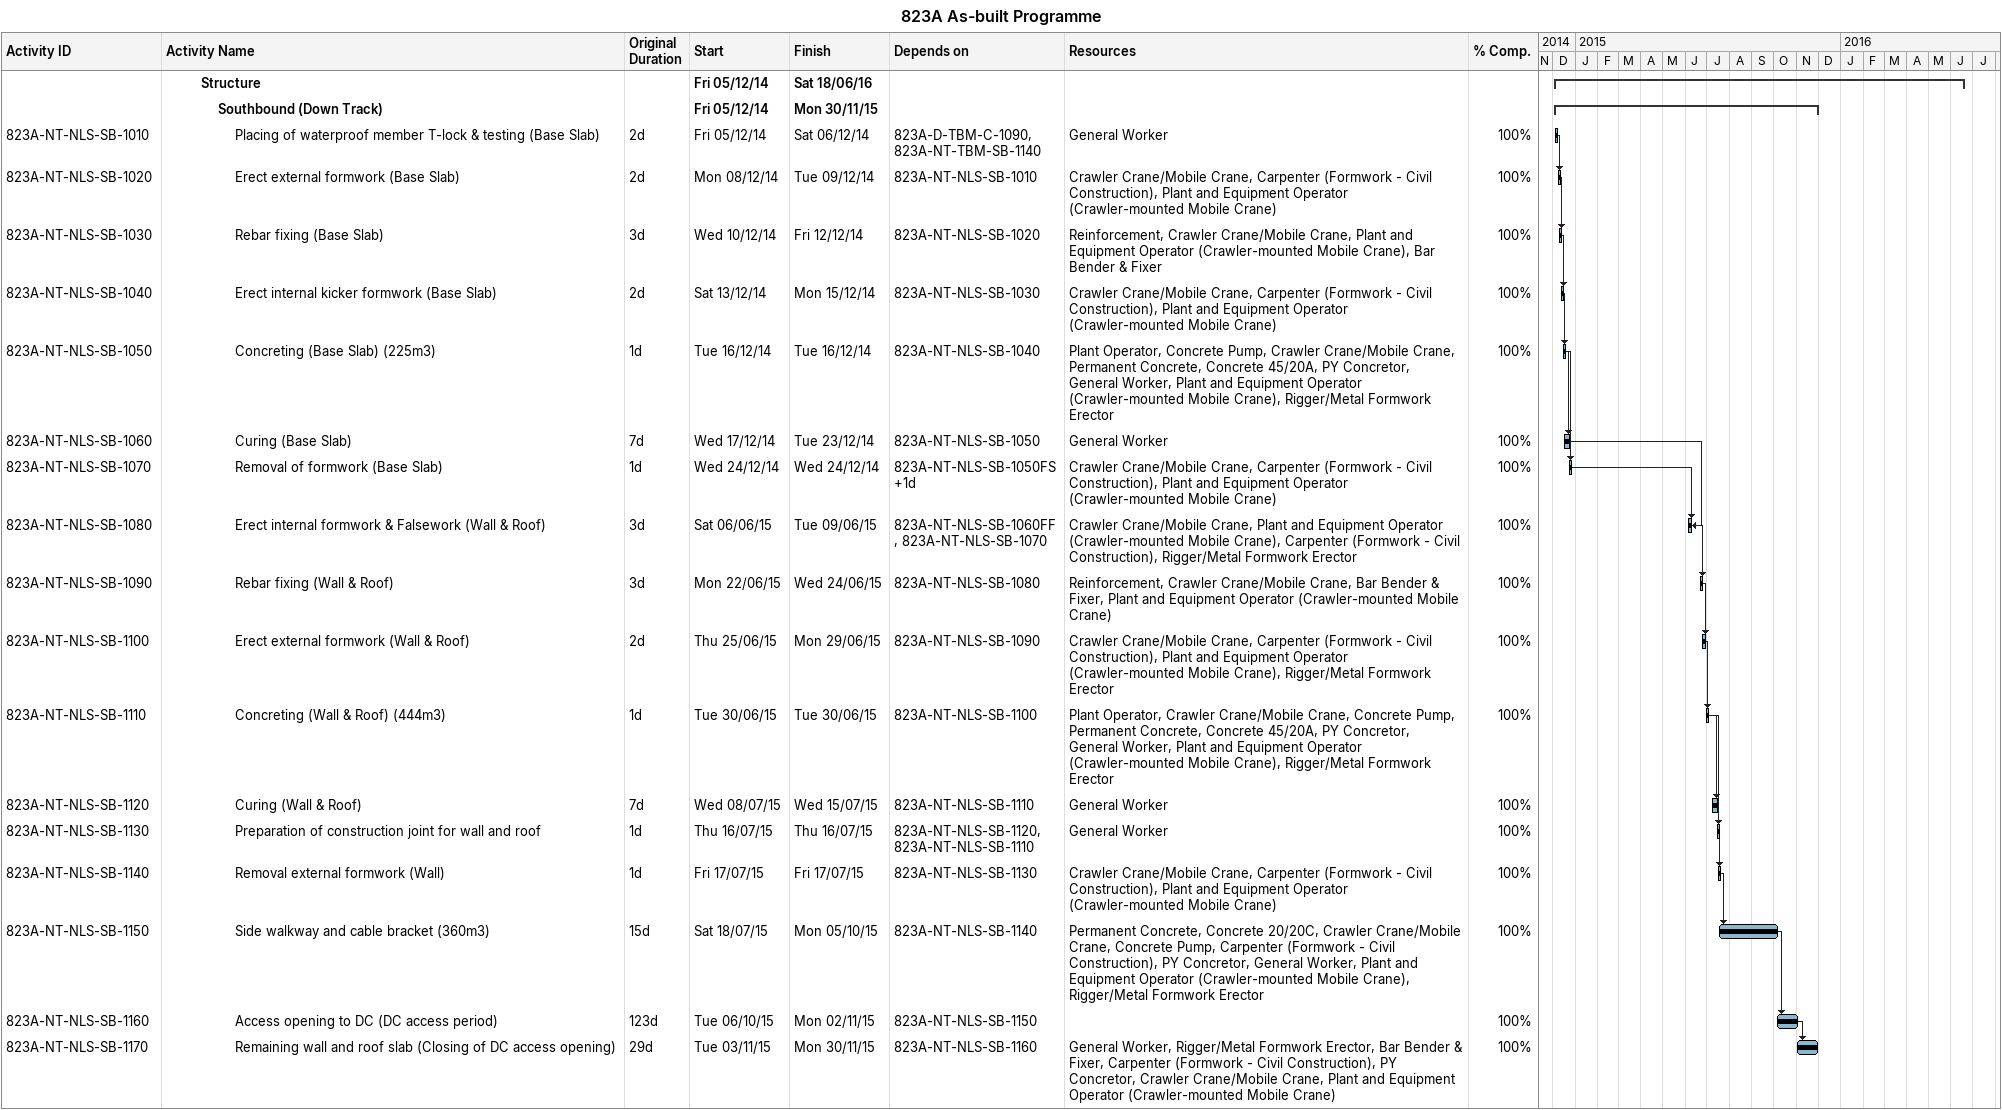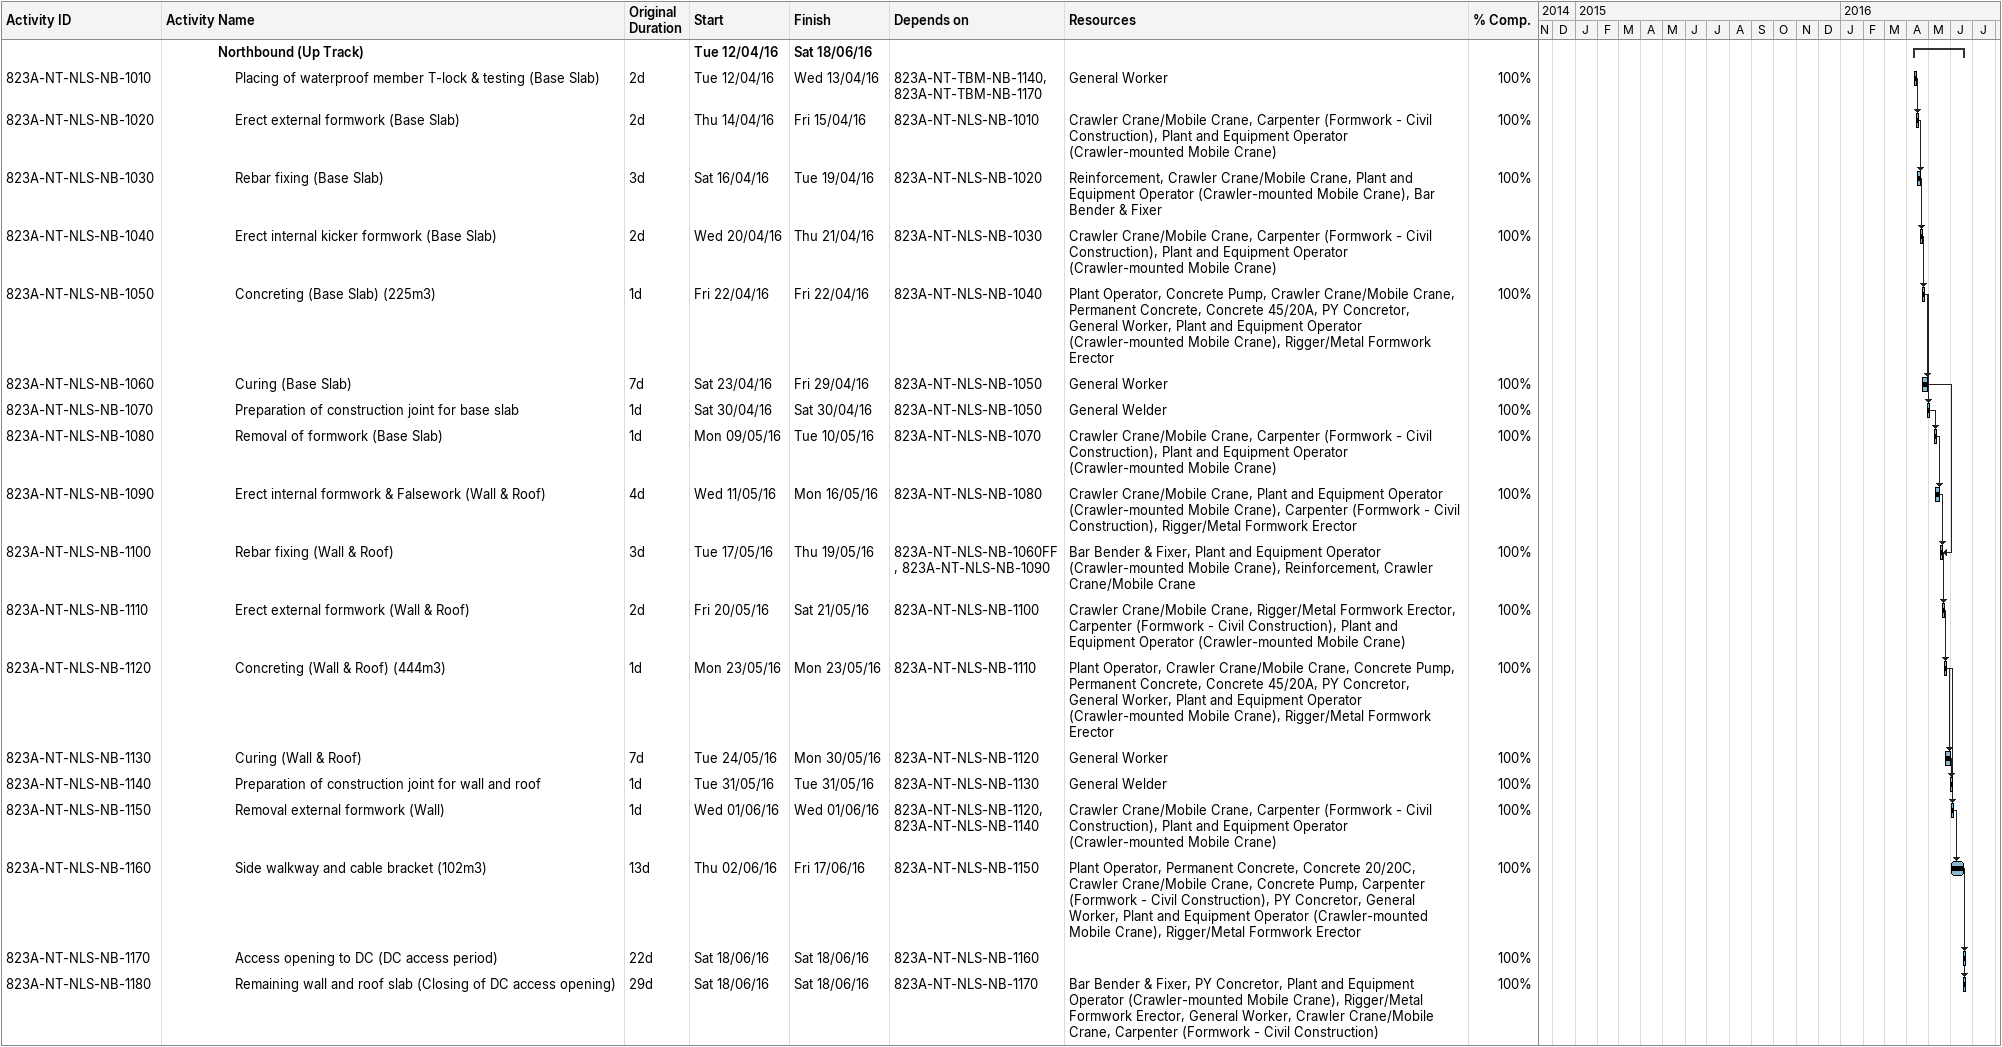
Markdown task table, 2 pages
823A As-built Programme

| ID | Level | Task | Original duration | Start | Finish | Predecessors | Resources | % complete |
|---|---|---|---|---|---|---|---|---|
|  | 3 | **Structure** |  | 2014-12-05 | 2016-06-18 |  |  |  |
|  | 4 | **Southbound (Down Track)** |  | 2014-12-05 | 2015-11-30 |  |  |  |
| 823A-NT-NLS-SB-1010 | 5 | Placing of waterproof member T-lock & testing (Base Slab) | 2d | 2014-12-05 | 2014-12-06 | 823A-D-TBM-C-1090, 823A-NT-TBM-SB-1140 | General Worker | 100 |
| 823A-NT-NLS-SB-1020 | 5 | Erect external formwork (Base Slab) | 2d | 2014-12-08 | 2014-12-09 | 823A-NT-NLS-SB-1010 | Crawler Crane/Mobile Crane, Carpenter (Formwork - Civil Construction), Plant and Equipment Operator (Crawler-mounted Mobile Crane) | 100 |
| 823A-NT-NLS-SB-1030 | 5 | Rebar fixing (Base Slab) | 3d | 2014-12-10 | 2014-12-12 | 823A-NT-NLS-SB-1020 | Reinforcement, Crawler Crane/Mobile Crane, Plant and Equipment Operator (Crawler-mounted Mobile Crane), Bar Bender & Fixer | 100 |
| 823A-NT-NLS-SB-1040 | 5 | Erect internal kicker formwork (Base Slab) | 2d | 2014-12-13 | 2014-12-15 | 823A-NT-NLS-SB-1030 | Crawler Crane/Mobile Crane, Carpenter (Formwork - Civil Construction), Plant and Equipment Operator (Crawler-mounted Mobile Crane) | 100 |
| 823A-NT-NLS-SB-1050 | 5 | Concreting (Base Slab) (225m3) | 1d | 2014-12-16 | 2014-12-16 | 823A-NT-NLS-SB-1040 | Plant Operator, Concrete Pump, Crawler Crane/Mobile Crane, Permanent Concrete, Concrete 45/20A, PY Concretor, General Worker, Plant and Equipment Operator (Crawler-mounted Mobile Crane), Rigger/Metal Formwork Erector | 100 |
| 823A-NT-NLS-SB-1060 | 5 | Curing (Base Slab) | 7d | 2014-12-17 | 2014-12-23 | 823A-NT-NLS-SB-1050 | General Worker | 100 |
| 823A-NT-NLS-SB-1070 | 5 | Removal of formwork (Base Slab) | 1d | 2014-12-24 | 2014-12-24 | 823A-NT-NLS-SB-1050FS+1d | Crawler Crane/Mobile Crane, Carpenter (Formwork - Civil Construction), Plant and Equipment Operator (Crawler-mounted Mobile Crane) | 100 |
| 823A-NT-NLS-SB-1080 | 5 | Erect internal formwork & Falsework (Wall & Roof) | 3d | 2015-06-06 | 2015-06-09 | 823A-NT-NLS-SB-1060FF, 823A-NT-NLS-SB-1070 | Crawler Crane/Mobile Crane, Plant and Equipment Operator (Crawler-mounted Mobile Crane), Carpenter (Formwork - Civil Construction), Rigger/Metal Formwork Erector | 100 |
| 823A-NT-NLS-SB-1090 | 5 | Rebar fixing (Wall & Roof) | 3d | 2015-06-22 | 2015-06-24 | 823A-NT-NLS-SB-1080 | Reinforcement, Crawler Crane/Mobile Crane, Bar Bender & Fixer, Plant and Equipment Operator (Crawler-mounted Mobile Crane) | 100 |
| 823A-NT-NLS-SB-1100 | 5 | Erect external formwork (Wall & Roof) | 2d | 2015-06-25 | 2015-06-29 | 823A-NT-NLS-SB-1090 | Crawler Crane/Mobile Crane, Carpenter (Formwork - Civil Construction), Plant and Equipment Operator (Crawler-mounted Mobile Crane), Rigger/Metal Formwork Erector | 100 |
| 823A-NT-NLS-SB-1110 | 5 | Concreting (Wall & Roof) (444m3) | 1d | 2015-06-30 | 2015-06-30 | 823A-NT-NLS-SB-1100 | Plant Operator, Crawler Crane/Mobile Crane, Concrete Pump, Permanent Concrete, Concrete 45/20A, PY Concretor, General Worker, Plant and Equipment Operator (Crawler-mounted Mobile Crane), Rigger/Metal Formwork Erector | 100 |
| 823A-NT-NLS-SB-1120 | 5 | Curing (Wall & Roof) | 7d | 2015-07-08 | 2015-07-15 | 823A-NT-NLS-SB-1110 | General Worker | 100 |
| 823A-NT-NLS-SB-1130 | 5 | Preparation of construction joint for wall and roof | 1d | 2015-07-16 | 2015-07-16 | 823A-NT-NLS-SB-1120, 823A-NT-NLS-SB-1110 | General Worker | 100 |
| 823A-NT-NLS-SB-1140 | 5 | Removal external formwork (Wall) | 1d | 2015-07-17 | 2015-07-17 | 823A-NT-NLS-SB-1130 | Crawler Crane/Mobile Crane, Carpenter (Formwork - Civil Construction), Plant and Equipment Operator (Crawler-mounted Mobile Crane) | 100 |
| 823A-NT-NLS-SB-1150 | 5 | Side walkway and cable bracket (360m3) | 15d | 2015-07-18 | 2015-10-05 | 823A-NT-NLS-SB-1140 | Permanent Concrete, Concrete 20/20C, Crawler Crane/Mobile Crane, Concrete Pump, Carpenter (Formwork - Civil Construction), PY Concretor, General Worker, Plant and Equipment Operator (Crawler-mounted Mobile Crane), Rigger/Metal Formwork Erector | 100 |
| 823A-NT-NLS-SB-1160 | 5 | Access opening to DC (DC access period) | 123d | 2015-10-06 | 2015-11-02 | 823A-NT-NLS-SB-1150 |  | 100 |
| 823A-NT-NLS-SB-1170 | 5 | Remaining wall and roof slab (Closing of DC access opening) | 29d | 2015-11-03 | 2015-11-30 | 823A-NT-NLS-SB-1160 | General Worker, Rigger/Metal Formwork Erector, Bar Bender & Fixer, Carpenter (Formwork - Civil Construction), PY Concretor, Crawler Crane/Mobile Crane, Plant and Equipment Operator (Crawler-mounted Mobile Crane) | 100 |
|  | 4 | **Northbound (Up Track)** |  | 2016-04-12 | 2016-06-18 |  |  |  |
| 823A-NT-NLS-NB-1010 | 5 | Placing of waterproof member T-lock & testing (Base Slab) | 2d | 2016-04-12 | 2016-04-13 | 823A-NT-TBM-NB-1140, 823A-NT-TBM-NB-1170 | General Worker | 100 |
| 823A-NT-NLS-NB-1020 | 5 | Erect external formwork (Base Slab) | 2d | 2016-04-14 | 2016-04-15 | 823A-NT-NLS-NB-1010 | Crawler Crane/Mobile Crane, Carpenter (Formwork - Civil Construction), Plant and Equipment Operator (Crawler-mounted Mobile Crane) | 100 |
| 823A-NT-NLS-NB-1030 | 5 | Rebar fixing (Base Slab) | 3d | 2016-04-16 | 2016-04-19 | 823A-NT-NLS-NB-1020 | Reinforcement, Crawler Crane/Mobile Crane, Plant and Equipment Operator (Crawler-mounted Mobile Crane), Bar Bender & Fixer | 100 |
| 823A-NT-NLS-NB-1040 | 5 | Erect internal kicker formwork (Base Slab) | 2d | 2016-04-20 | 2016-04-21 | 823A-NT-NLS-NB-1030 | Crawler Crane/Mobile Crane, Carpenter (Formwork - Civil Construction), Plant and Equipment Operator (Crawler-mounted Mobile Crane) | 100 |
| 823A-NT-NLS-NB-1050 | 5 | Concreting (Base Slab) (225m3) | 1d | 2016-04-22 | 2016-04-22 | 823A-NT-NLS-NB-1040 | Plant Operator, Concrete Pump, Crawler Crane/Mobile Crane, Permanent Concrete, Concrete 45/20A, PY Concretor, General Worker, Plant and Equipment Operator (Crawler-mounted Mobile Crane), Rigger/Metal Formwork Erector | 100 |
| 823A-NT-NLS-NB-1060 | 5 | Curing (Base Slab) | 7d | 2016-04-23 | 2016-04-29 | 823A-NT-NLS-NB-1050 | General Worker | 100 |
| 823A-NT-NLS-NB-1070 | 5 | Preparation of construction joint for base slab | 1d | 2016-04-30 | 2016-04-30 | 823A-NT-NLS-NB-1050 | General Welder | 100 |
| 823A-NT-NLS-NB-1080 | 5 | Removal of formwork (Base Slab) | 1d | 2016-05-09 | 2016-05-10 | 823A-NT-NLS-NB-1070 | Crawler Crane/Mobile Crane, Carpenter (Formwork - Civil Construction), Plant and Equipment Operator (Crawler-mounted Mobile Crane) | 100 |
| 823A-NT-NLS-NB-1090 | 5 | Erect internal formwork & Falsework (Wall & Roof) | 4d | 2016-05-11 | 2016-05-16 | 823A-NT-NLS-NB-1080 | Crawler Crane/Mobile Crane, Plant and Equipment Operator (Crawler-mounted Mobile Crane), Carpenter (Formwork - Civil Construction), Rigger/Metal Formwork Erector | 100 |
| 823A-NT-NLS-NB-1100 | 5 | Rebar fixing (Wall & Roof) | 3d | 2016-05-17 | 2016-05-19 | 823A-NT-NLS-NB-1060FF, 823A-NT-NLS-NB-1090 | Bar Bender & Fixer, Plant and Equipment Operator (Crawler-mounted Mobile Crane), Reinforcement, Crawler Crane/Mobile Crane | 100 |
| 823A-NT-NLS-NB-1110 | 5 | Erect external formwork (Wall & Roof) | 2d | 2016-05-20 | 2016-05-21 | 823A-NT-NLS-NB-1100 | Crawler Crane/Mobile Crane, Rigger/Metal Formwork Erector, Carpenter (Formwork - Civil Construction), Plant and Equipment Operator (Crawler-mounted Mobile Crane) | 100 |
| 823A-NT-NLS-NB-1120 | 5 | Concreting (Wall & Roof) (444m3) | 1d | 2016-05-23 | 2016-05-23 | 823A-NT-NLS-NB-1110 | Plant Operator, Crawler Crane/Mobile Crane, Concrete Pump, Permanent Concrete, Concrete 45/20A, PY Concretor, General Worker, Plant and Equipment Operator (Crawler-mounted Mobile Crane), Rigger/Metal Formwork Erector | 100 |
| 823A-NT-NLS-NB-1130 | 5 | Curing (Wall & Roof) | 7d | 2016-05-24 | 2016-05-30 | 823A-NT-NLS-NB-1120 | General Worker | 100 |
| 823A-NT-NLS-NB-1140 | 5 | Preparation of construction joint for wall and roof | 1d | 2016-05-31 | 2016-05-31 | 823A-NT-NLS-NB-1130 | General Welder | 100 |
| 823A-NT-NLS-NB-1150 | 5 | Removal external formwork (Wall) | 1d | 2016-06-01 | 2016-06-01 | 823A-NT-NLS-NB-1120, 823A-NT-NLS-NB-1140 | Crawler Crane/Mobile Crane, Carpenter (Formwork - Civil Construction), Plant and Equipment Operator (Crawler-mounted Mobile Crane) | 100 |
| 823A-NT-NLS-NB-1160 | 5 | Side walkway and cable bracket (102m3) | 13d | 2016-06-02 | 2016-06-17 | 823A-NT-NLS-NB-1150 | Plant Operator, Permanent Concrete, Concrete 20/20C, Crawler Crane/Mobile Crane, Concrete Pump, Carpenter (Formwork - Civil Construction), PY Concretor, General Worker, Plant and Equipment Operator (Crawler-mounted Mobile Crane), Rigger/Metal Formwork Erector | 100 |
| 823A-NT-NLS-NB-1170 | 5 | Access opening to DC (DC access period) | 22d | 2016-06-18 | 2016-06-18 | 823A-NT-NLS-NB-1160 |  | 100 |
| 823A-NT-NLS-NB-1180 | 5 | Remaining wall and roof slab (Closing of DC access opening) | 29d | 2016-06-18 | 2016-06-18 | 823A-NT-NLS-NB-1170 | Bar Bender & Fixer, PY Concretor, Plant and Equipment Operator (Crawler-mounted Mobile Crane), Rigger/Metal Formwork Erector, General Worker, Crawler Crane/Mobile Crane, Carpenter (Formwork - Civil Construction) | 100 |
